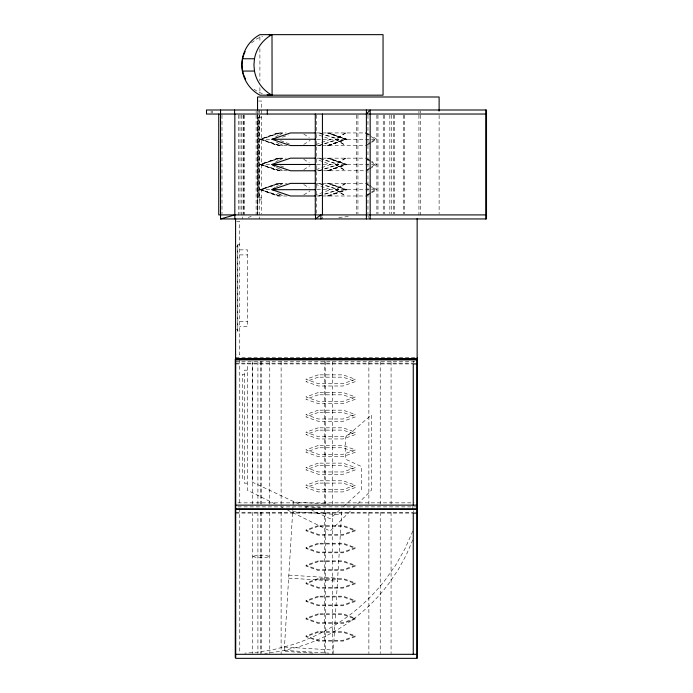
<?xml version="1.0" encoding="UTF-8"?>
<svg xmlns="http://www.w3.org/2000/svg" width="693" height="693" viewBox="0 0 693 693"><rect width="100%" height="100%" fill="white"/><g stroke="black" fill="none" stroke-linecap="round" stroke-linejoin="round"><path stroke-width="0.52" stroke-dasharray="3.46 2.6" d="M312.881 653.127L284.199 651.351L293.269 501.94L329.383 504.175M333.056 654.374L341.874 508.965M242.134 218.945L242.403 216.926M258.437 112.413L259.477 109.996M412.811 539.821L406.297 554.937L398.406 569.386L389.206 583.047A176.984 176.984 0 0 1 296.093 647.531L280.076 651.342L264.795 653.508M412.811 531.089L405.084 548.553L395.66 565.159L384.615 580.743A190.965 190.965 0 0 1 291.692 644.888L273.207 649.688L254.34 652.615L244.802 653.135M354.599 506.878L330.093 531.089L287.768 510.187M357.666 503.846L371.448 490.228L371.448 414.994L345.746 436.997L345.746 459.294L361.399 466.519L361.399 490.228L342.611 507.328M339.483 510.178L330.093 518.728L311.685 510.065M251.472 42.914L256.956 38.704L262.543 36.391M275.58 136.954L281.947 132.943M275.58 162.179L281.947 158.16M303.785 144.404L310.152 140.393M345.287 132.943L335.282 139.25L345.287 145.556M275.58 187.396L281.947 183.385M303.785 169.629L310.152 165.618M345.287 158.16L335.282 164.466L345.287 170.773M367.125 144.404L370.764 142.117M371.673 141.545L375.311 139.25L369.854 135.811M303.785 194.846L310.152 190.835M345.287 183.385L335.282 189.683L345.287 195.989M367.125 169.629L370.764 167.334M371.673 166.762L375.311 164.466L371.673 162.179M367.125 194.846L370.764 192.55M371.673 191.978L375.311 189.683L371.673 187.396M279.513 135.048L282.926 132.943M279.513 160.265L282.926 158.16M345.989 132.943L335.75 139.25L345.989 145.556M279.513 185.481L282.926 183.385M345.989 158.16L335.75 164.466L345.989 170.773M367.342 145.028L370.755 142.931M371.604 142.403L376.732 139.25L371.604 136.097M345.989 183.385L335.75 189.683L345.989 195.989M369.048 169.196L366.484 170.773L316.779 170.773M369.897 168.668L376.732 164.466L371.604 161.313M367.342 195.469L370.755 193.364M371.604 192.836L376.732 189.683L369.897 185.481M278.369 132.943L260.984 139.25L278.369 145.556M282.467 137.145L288.262 135.048M278.369 158.16L260.984 164.466L278.369 170.773M316.034 144.508L330.526 139.25L317.004 134.347M328.82 145.556L346.205 139.25L328.82 132.943M278.369 183.385L260.984 189.683L278.369 195.989M316.034 169.724L330.526 164.466L317.004 159.563M328.82 170.773L346.205 164.466L328.82 158.16M314.102 195.643L330.526 189.683L316.034 184.433M328.82 195.989L346.205 189.683L328.82 183.385M287.101 145.556L277.598 145.556L260.092 139.25L277.598 132.943L286.218 132.943M287.101 170.773L277.598 170.773L260.092 164.466L277.598 158.16L286.218 158.16M327.391 145.556L344.897 139.25L327.391 132.943M287.101 195.989L277.598 195.989L260.092 189.683L277.598 183.385L287.101 183.385M327.391 170.773L344.897 164.466L327.391 158.16M327.391 195.989L344.897 189.683L327.391 183.385M327.59 145.556L346.136 139.25L327.59 132.943M328.465 145.556L347.063 139.25L328.465 132.943M327.59 170.773L346.136 164.466L327.59 158.16M328.465 170.773L347.063 164.466L328.465 158.16M327.59 195.989L346.136 189.683L327.59 183.385M328.465 195.989L347.063 189.683L328.465 183.385M279.556 145.556L260.092 139.25L279.556 132.943M279.556 170.773L260.092 164.466L279.556 158.16M318.485 145.556L337.95 139.25L318.485 132.943M279.556 195.989L260.092 189.683L279.556 183.385M318.485 170.773L337.95 164.466L318.485 158.16M318.485 195.989L337.95 189.683L318.485 183.385M280.483 132.943L260.984 139.25L280.483 145.556M280.483 158.16L260.984 164.466L280.483 170.773M319.482 145.556L338.981 139.25L319.482 132.943M280.483 183.385L260.984 189.683L280.483 195.989M319.482 170.773L338.981 164.466L319.482 158.16M319.482 195.989L338.981 189.683L319.482 183.385M248.215 217.385L251.178 216.459M338.79 217.463L348.414 216.58M258.558 101.022L261.608 101.022L261.608 214.007M261.608 117.169L258.411 117.169L258.411 197.869L261.608 197.869M316.779 132.943L366.484 132.943M260.092 139.25L271.439 139.25M317.03 139.25L376.732 139.25M316.779 145.556L366.484 145.556M316.779 158.16L366.484 158.16M260.092 164.466L271.439 164.466M317.03 164.466L376.732 164.466M316.779 183.385L366.484 183.385L369.048 184.962M260.092 189.683L271.439 189.683M317.03 189.683L376.732 189.683M316.779 195.989L366.484 195.989M261.608 199.887L259.373 199.887L259.373 115.151M236.625 221.613L239.743 221.613L239.743 354.764L236.625 354.764M239.743 244.811L237.63 244.811L237.63 331.566L239.743 331.566M236.33 246.829L237.82 246.829M239.743 249.861L247.47 249.861L247.47 326.524L239.743 326.524M239.743 254.903L247.47 254.903M239.743 321.483L247.47 321.483M236.33 329.547L237.82 329.547M235.724 357.588L417.299 357.588M235.724 361.625L417.299 361.625M235.274 363.132L412.811 363.132M235.724 363.92L413.262 363.92M247.375 370.192L244.352 370.192L244.352 483.168L247.375 483.168M244.352 374.229L242.333 374.229L242.333 479.132L244.352 479.132M237.838 502.849L414.059 502.849M237.89 506.886L417.299 506.886M235.724 512.326L413.262 512.326L413.262 510.065M235.724 513.089L413.262 513.089M305.769 506.722L320.634 507.648M292.663 511.72L341.519 514.752M288.738 575.129L337.595 578.161M288.738 578.161L337.595 581.184M284.468 647.037L333.324 650.06M284.26 650.372L328.872 653.135M280.535 140.653L289.224 143.806M280.535 165.87L284.399 167.273M299.081 504.14L252.573 482.25L252.573 363.132M304.894 506.869L306.834 507.787M275.268 504.01L247.375 490.228L247.375 363.132M281.037 506.86L282.961 507.804M367.342 133.472L370.755 135.568M367.342 158.688L370.755 160.793M280.37 143.979L282.926 145.556M279.513 168.668L282.926 170.773M279.513 193.893L282.926 195.989M365.306 132.943L368.945 135.239M367.125 159.312L370.764 161.599M303.785 134.096L309.243 137.535M367.125 184.529L370.764 186.824M276.49 142.117L281.947 145.556M303.785 159.312L309.243 162.751M276.49 167.334L281.947 170.773M303.785 184.529L309.243 187.968M277.399 193.122L281.947 195.989M367.853 216.251L369.109 217.593M439.119 115.367L439.119 213.721M420.573 111.001L420.573 113.02M420.573 115.107L420.573 214.908M418.927 111.001L418.927 113.02M418.927 115.107L418.927 214.908M413.262 360.897L413.262 362.915M412.811 506.323L412.811 511.703M404.296 115.107L404.296 213.834M403.543 115.107L403.543 213.834M394.274 115.107L394.274 213.834M393.39 115.107L393.39 213.834M391.276 115.107L391.276 213.834M391.069 361.625L391.069 504.071M391.069 512.326L391.069 653.551M389.847 115.107L389.847 213.834M384.251 115.107L384.251 213.834M383.238 115.107L383.238 213.834M380.223 361.625L380.223 504.071M380.223 512.326L380.223 653.551M377.98 115.107L377.98 213.834M376.879 115.107L376.879 213.834M368.875 361.625L368.875 504.071M368.875 512.326L368.875 653.551M367.957 115.107L367.957 213.834M357.934 115.107L357.934 213.834M356.574 115.107L356.574 213.834M332.441 361.625L332.441 504.071M332.441 512.326L332.441 653.551M325.346 361.625L325.346 504.071M325.346 512.326L325.346 653.551M324.497 360.897L324.497 504.071M324.497 510.065L324.497 653.551M322.739 216.926L322.739 218.945M316.363 115.107L316.363 133.351M316.363 134.425L316.363 139.787M316.363 140.861L316.363 164.466M316.363 165.54L316.363 183.784M316.363 184.858L316.363 196.665M316.363 197.739L316.363 213.834M281.115 361.625L281.115 505.145M281.115 512.326L281.115 654.313M269.768 361.625L269.768 504.071M269.768 512.326L269.768 653.551M261.408 361.625L261.408 504.071M261.408 512.326L261.408 653.551M260.629 361.625L260.629 504.071M260.629 512.326L260.629 653.551M259.901 36.816L259.901 42.212M259.901 48.701L259.901 81.124M259.901 87.613L259.901 94.092M259.477 111.001L259.477 113.02M259.477 115.107L259.477 214.908M259.477 216.926L259.477 218.945M258.567 117.169L258.567 197.869M257.831 115.107L257.831 214.908M257.917 361.625L257.917 504.071M257.917 512.326L257.917 653.551M257.744 115.107L257.744 214.908M257.545 111.79L257.545 214.007M256.115 111.001L256.115 113.02M256.115 115.107L256.115 214.908M252.746 361.625L252.746 504.071M252.746 512.326L252.746 653.551M244.698 115.107L244.698 214.908M243.278 115.107L243.278 213.834M243.096 115.107L243.096 214.908M241.727 115.107L241.727 214.908M239.986 115.107L239.986 213.834M239.761 359.892L239.761 504.071M239.761 508.298L239.761 653.551M238.635 115.107L238.635 214.908M237.82 244.811L237.82 331.566M221.985 115.107L221.985 213.834M212.275 111.001L212.275 113.02M211.148 111.001L211.148 113.02M262.37 93.572A30.258 30.258 0 0 1 252.884 88.306M318.286 374.861L305.899 379.279L318.286 383.688L343.061 383.688L355.448 379.279L343.061 374.861L318.286 374.861M318.286 377.165L305.899 381.574L318.286 385.992L343.061 385.992L355.448 381.574L343.061 377.165L318.286 377.165M318.286 392.515L305.899 396.933L318.286 401.342L343.061 401.342L355.448 396.933L343.061 392.515L318.286 392.515M318.286 394.819L305.899 399.229L318.286 403.647L343.061 403.647L355.448 399.229L343.061 394.819L318.286 394.819M318.286 410.169L305.899 414.587L318.286 418.996L343.061 418.996L355.448 414.587L343.061 410.169L318.286 410.169M318.286 412.474L305.899 416.883L318.286 421.292L343.061 421.292L355.448 416.883L343.061 412.474L318.286 412.474M318.286 427.824L305.899 432.233L318.286 436.651L343.061 436.651L355.448 432.233L343.061 427.824L318.286 427.824M318.286 430.119L305.899 434.537L318.286 438.946L343.061 438.946L355.448 434.537L343.061 430.119L318.286 430.119M318.286 445.478L305.899 449.887L318.286 454.305L343.061 454.305L355.448 449.887L343.061 445.478L318.286 445.478M318.286 447.773L305.899 452.191L318.286 456.6L343.061 456.6L355.448 452.191L343.061 447.773L318.286 447.773M318.286 463.132L305.899 467.541L318.286 471.959L343.061 471.959L355.448 467.541L343.061 463.132L318.286 463.132M318.286 465.427L305.899 469.845L318.286 474.255L343.061 474.255L355.448 469.845L343.061 465.427L318.286 465.427M318.286 480.786L305.899 485.195L318.286 489.613L343.061 489.613L355.448 485.195L343.061 480.786L318.286 480.786M318.286 483.082L305.899 487.491L318.286 491.909L343.061 491.909L355.448 487.491L343.061 483.082L318.286 483.082M318.286 525.571L305.899 529.98L318.286 534.398L343.061 534.398L355.448 529.98L343.061 525.571L318.286 525.571M318.286 526.333L305.899 530.743L318.286 535.161L343.061 535.161L355.448 530.743L343.061 526.333L318.286 526.333M318.286 543.225L305.899 547.635L318.286 552.052L343.061 552.052L355.448 547.635L343.061 543.225L318.286 543.225M318.286 543.988L305.899 548.397L318.286 552.806L343.061 552.806L355.448 548.397L343.061 543.988L318.286 543.988M318.286 560.88L305.899 565.289L318.286 569.707L343.061 569.707L355.448 565.289L343.061 560.88L318.286 560.88M318.286 561.633L305.899 566.051L318.286 570.46L343.061 570.46L355.448 566.051L343.061 561.633L318.286 561.633M318.286 578.525L305.899 582.943L318.286 587.352L343.061 587.352L355.448 582.943L343.061 578.525L318.286 578.525M318.286 579.287L305.899 583.705L318.286 588.114L343.061 588.114L355.448 583.705L343.061 579.287L318.286 579.287M318.286 596.179L305.899 600.597L318.286 605.006L343.061 605.006L355.448 600.597L343.061 596.179L318.286 596.179M318.286 596.942L305.899 601.359L318.286 605.769L343.061 605.769L355.448 601.359L343.061 596.942L318.286 596.942M318.286 613.833L305.899 618.251L318.286 622.66L343.061 622.66L355.448 618.251L343.061 613.833L318.286 613.833M318.286 614.596L305.899 619.005L318.286 623.423L343.061 623.423L355.448 619.005L343.061 614.596L318.286 614.596M318.286 631.488L305.899 635.905L318.286 640.315L343.061 640.315L355.448 635.905L343.061 631.488L318.286 631.488M318.286 632.25L305.899 636.659L318.286 641.077L343.061 641.077L355.448 636.659L343.061 632.25L318.286 632.25M252.746 556.462A27.763 27.763 0 0 0 269.768 556.462A27.763 27.763 0 0 0 252.746 556.462"/><path stroke-width="1.04" d="M242.377 58.766L241.822 64.908L242.377 71.058A34.295 34.217 -90 0 0 259.901 95.175L383.047 95.175L383.047 34.65L259.901 34.65A34.295 34.217 -90 0 0 242.385 58.766L254.478 58.766A34.295 34.217 -90 0 1 272.002 34.65L272.089 95.175A30.258 30.258 0 0 1 267.151 94.768M254.478 58.766L253.933 64.908L254.478 71.058A34.295 34.217 -90 0 0 272.002 95.175M245.14 51.577C241.554 58.61 240.869 67.212 243.633 74.619M366.398 114.033L370.166 109.996L370.166 218.945M274.671 187.968L271.942 189.683L290.488 195.989L315.93 195.989M315.93 145.556L290.488 145.556L271.942 139.25L290.488 132.943L315.93 132.943M220.539 109.996L220.539 218.945L234.84 214.908M269.153 35.04L272.089 34.65M242.377 71.058L254.478 71.058M485.724 114.033L206.497 114.033L206.497 109.996L486.503 109.996L486.503 218.945L220.539 218.945M271.942 139.25L315.956 139.25M315.93 158.16L290.488 158.16L271.942 164.466L274.671 166.19M315.956 164.466L271.942 164.466L290.488 170.773L315.93 170.773M315.93 183.385L290.488 183.385L271.942 189.683L315.956 189.683M485.724 214.908L218.745 214.908L218.745 114.033M417.299 359.892L235.724 359.892L235.724 658.35L417.299 658.35L417.299 357.588M417.299 363.92L413.262 363.92L413.262 505.145M235.724 505.145L417.299 505.145M235.724 509.052L417.299 509.052M235.724 509.182L417.299 509.182M417.299 513.089L413.262 513.089L413.262 654.313M235.724 654.313L417.299 654.313M244.023 75.563L245.504 79.149M485.724 109.996L485.724 218.945M439.119 111.045L439.119 96.994L257.545 96.994L257.545 111.045M417.151 218.659L417.151 358.801L235.585 358.801L235.585 218.59M416.848 657.683L416.848 359.095L235.274 359.095L235.274 657.683M366.398 109.996L366.398 218.945M322.436 114.033L322.436 214.908M320.894 218.945L320.894 214.908L315.497 218.945L315.497 214.908M315.28 114.033L315.28 214.908M267.316 109.996L267.316 114.033M235.724 357.588L235.724 359.745M234.84 114.033L234.84 218.945M234.581 109.996L234.581 114.033"/></g></svg>
